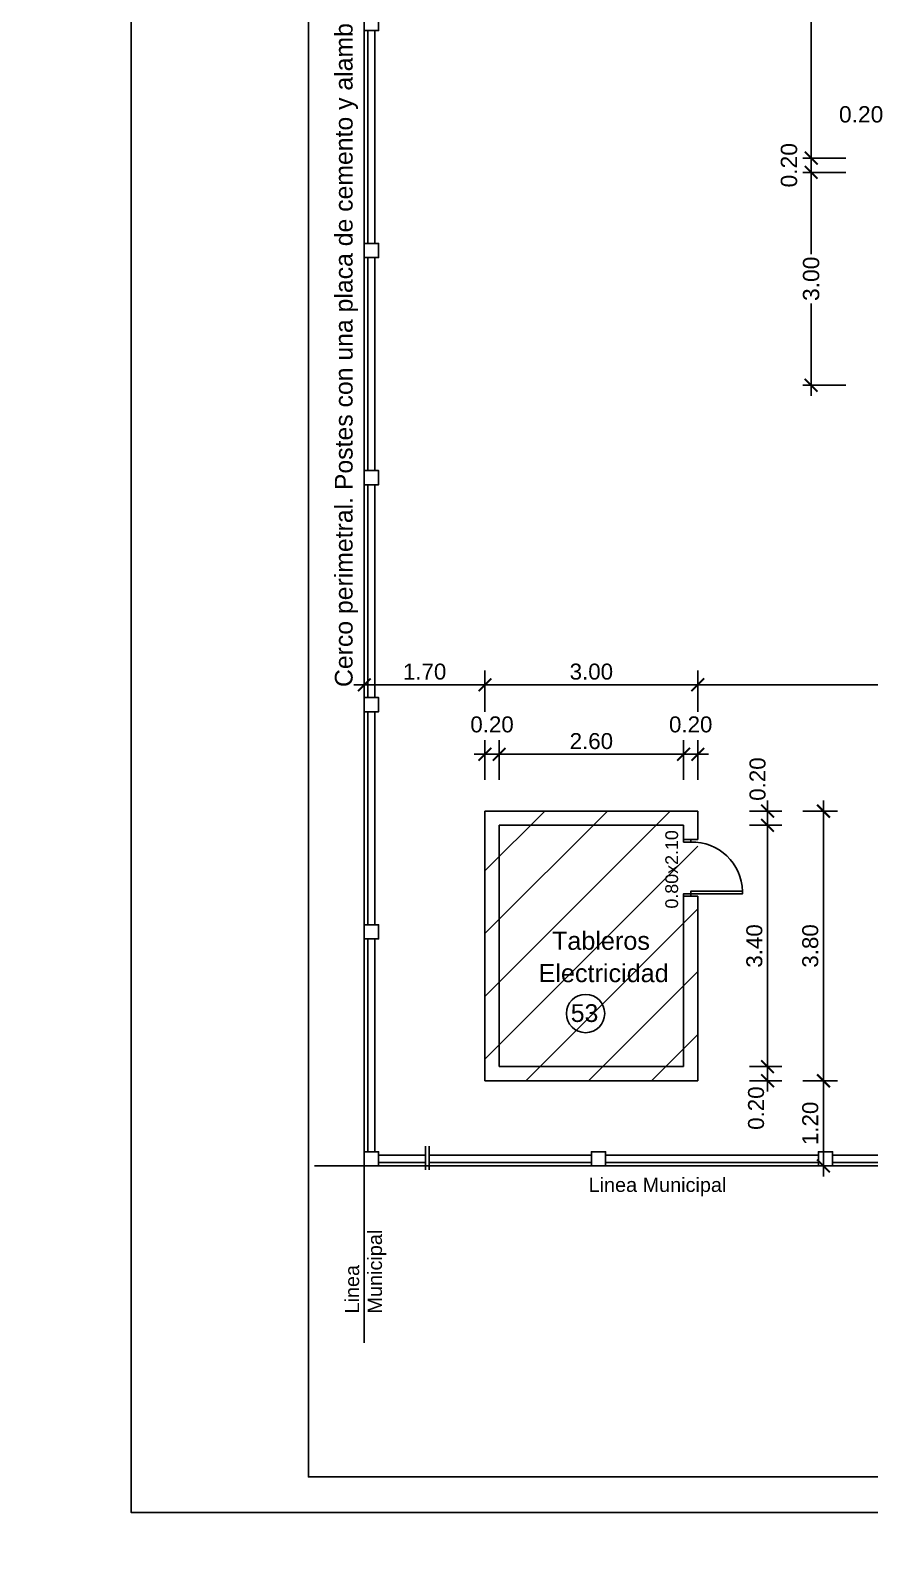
# Model space of a CAD drawing. Extents: x -106 to 115, y -156 to 65.
# Drawn here: x -51.2 to -39.38, y -106.64 to -85.11 of the extents above; entities that cross this region are included whole.
import ezdxf
from ezdxf.enums import TextEntityAlignment as Align

# ---------------------------------------------------------------- set-up
doc = ezdxf.new("R2010")
doc.units = 0
doc.header["$LTSCALE"] = 100
doc.header["$MEASUREMENT"] = 0
doc.layers.get('0').update_dxf_attribs({"color": 9, "linetype": 'CONTINUOUS'})
doc.layers.get('DEFPOINTS').update_dxf_attribs({"color": 9, "linetype": 'CONTINUOUS'})
for name, color, linetype in [('COTAS', 9, 'CONTINUOUS'), ('MARCOS', 9, 'CONTINUOUS'), ('MUROS', 9, 'CONTINUOUS'), ('RECUADRO', 9, 'CONTINUOUS'), ('texto', 9, 'CONTINUOUS'), ('UNTITLED-1', 9, 'CONTINUOUS')]:
    doc.layers.add(name, color=color, linetype=linetype)
doc.styles.get("Standard").update_dxf_attribs({"font": 'arial.ttf'})
doc.styles.add('STYLE1', font='arial.ttf', dxfattribs={"width": 0.9})
doc.dimstyles.new('ACOTA100', dxfattribs={"dimtxt": 0.225, "dimasz": 0.18, "dimexe": 0.2, "dimexo": 0.4, "dimgap": 0.07, "dimtad": 1, "dimzin": 0, "dimdsep": 46, "dimtxsty": 'STYLE1', "dimblk1": 'ARCHTICK', "dimblk2": 'ARCHTICK', "dimsah": 1, "dimcen": 0.05, "dimdle": 0.15, "dimclrd": 7, "dimclre": 7, "dimclrt": 7, "dimadec": 0, "dimazin": 0, "dimtfac": 1, "dimtmove": 2, "dimatfit": 3, "dimldrblk": 'ARCHTICK', "dimfxl": 1, "dimtvp": 1, "dimtolj": 1, "dimtzin": 0, "dimarcsym": 0})
doc.dimstyles.get("Standard").update_dxf_attribs({"dimtxt": 0.23, "dimasz": 0.18, "dimexe": 0.12, "dimexo": 0.2, "dimgap": 0.05, "dimtad": 0, "dimzin": 0, "dimdsep": 46, "dimtxsty": 'Standard', "dimblk": 'ARCHTICK', "dimcen": 0.09, "dimdle": 0.15, "dimadec": 0, "dimazin": 0, "dimtfac": 1, "dimtofl": 0, "dimtmove": 2, "dimatfit": 3, "dimfxl": 1, "dimtolj": 1, "dimtzin": 0, "dimarcsym": 0})

# ---------------------------------------------------------------- blocks, each defined once
blk = doc.blocks.new('_ARCHTICK')
at = {"color": 0, "linetype": 'ByBlock', "const_width": 0.15}
blk.add_lwpolyline([(-0.5, -0.5), (0.5, 0.5)], dxfattribs=at)
blk = doc.blocks.new('*D55')
at = {"layer": 'DEFPOINTS', "color": 0, "linetype": 'Continuous', "transparency": 16777216}
for p in [(-44.601, -95.307), (-44.801, -96.069), (-44.601, -96.069)]:
    blk.add_point(p, dxfattribs=at)
at = {"layer": 'MUROS', "color": 7, "linetype": 'Continuous', "lineweight": -2, "transparency": 16777216}
for p, q in [((-44.801, -95.669), (-44.801, -95.107)), ((-44.601, -95.669), (-44.601, -95.107)), ((-44.951, -95.307), (-44.451, -95.307))]:
    blk.add_line(p, q, dxfattribs=at)
at = {"layer": 'MUROS', "color": 7, "linetype": 'Continuous', "lineweight": -2, "transparency": 16777216, "xscale": 0.18, "yscale": 0.18, "zscale": 0.18, "rotation": 180}
blk.add_blockref('_ARCHTICK', (-44.801, -95.307), dxfattribs=at)
at = {"layer": 'MUROS', "color": 7, "linetype": 'Continuous', "lineweight": -2, "transparency": 16777216, "xscale": 0.18, "yscale": 0.18, "zscale": 0.18}
blk.add_blockref('_ARCHTICK', (-44.601, -95.307), dxfattribs=at)
at = {"layer": 'MUROS', "color": 7, "linetype": 'Continuous', "transparency": 16777216, "insert": (-44.701, -94.887), "char_height": 0.225, "attachment_point": 5}
blk.add_mtext('\\A1;0.20', dxfattribs=at)
blk = doc.blocks.new('*D56')
at = {"layer": 'DEFPOINTS', "color": 0, "linetype": 'Continuous', "transparency": 16777216}
for p in [(-42.001, -95.307), (-44.601, -96.069), (-42.001, -96.069)]:
    blk.add_point(p, dxfattribs=at)
at = {"layer": 'MUROS', "color": 7, "linetype": 'Continuous', "lineweight": -2, "transparency": 16777216}
for p, q in [((-44.601, -95.669), (-44.601, -95.107)), ((-42.001, -95.669), (-42.001, -95.107)), ((-44.751, -95.307), (-41.851, -95.307))]:
    blk.add_line(p, q, dxfattribs=at)
at = {"layer": 'MUROS', "color": 7, "linetype": 'Continuous', "lineweight": -2, "transparency": 16777216, "xscale": 0.18, "yscale": 0.18, "zscale": 0.18, "rotation": 180}
blk.add_blockref('_ARCHTICK', (-44.601, -95.307), dxfattribs=at)
at = {"layer": 'MUROS', "color": 7, "linetype": 'Continuous', "lineweight": -2, "transparency": 16777216, "xscale": 0.18, "yscale": 0.18, "zscale": 0.18}
blk.add_blockref('_ARCHTICK', (-42.001, -95.307), dxfattribs=at)
at = {"layer": 'MUROS', "color": 7, "linetype": 'Continuous', "transparency": 16777216, "insert": (-43.301, -95.122), "char_height": 0.225, "attachment_point": 5}
blk.add_mtext('\\A1;2.60', dxfattribs=at)
blk = doc.blocks.new('*D57')
at = {"layer": 'DEFPOINTS', "color": 0, "linetype": 'Continuous', "transparency": 16777216}
for p in [(-41.801, -95.307), (-42.001, -96.069), (-41.801, -96.069)]:
    blk.add_point(p, dxfattribs=at)
at = {"layer": 'MUROS', "color": 7, "linetype": 'Continuous', "lineweight": -2, "transparency": 16777216}
for p, q in [((-42.001, -95.669), (-42.001, -95.107)), ((-41.801, -95.669), (-41.801, -95.107)), ((-42.151, -95.307), (-41.651, -95.307))]:
    blk.add_line(p, q, dxfattribs=at)
at = {"layer": 'MUROS', "color": 7, "linetype": 'Continuous', "lineweight": -2, "transparency": 16777216, "xscale": 0.18, "yscale": 0.18, "zscale": 0.18, "rotation": 180}
blk.add_blockref('_ARCHTICK', (-42.001, -95.307), dxfattribs=at)
at = {"layer": 'MUROS', "color": 7, "linetype": 'Continuous', "lineweight": -2, "transparency": 16777216, "xscale": 0.18, "yscale": 0.18, "zscale": 0.18}
blk.add_blockref('_ARCHTICK', (-41.801, -95.307), dxfattribs=at)
at = {"layer": 'MUROS', "color": 7, "linetype": 'Continuous', "transparency": 16777216, "insert": (-41.901, -94.887), "char_height": 0.225, "attachment_point": 5}
blk.add_mtext('\\A1;0.20', dxfattribs=at)
blk = doc.blocks.new('*D58')
at = {"layer": 'DEFPOINTS', "color": 0, "linetype": 'Continuous', "transparency": 16777216}
for p in [(-41.473, -99.708), (-40.818, -99.708), (-41.473, -99.908)]:
    blk.add_point(p, dxfattribs=at)
at = {"layer": 'MUROS', "color": 7, "linetype": 'Continuous', "lineweight": -2, "transparency": 16777216}
for p, q in [((-40.818, -100.058), (-40.818, -99.558)), ((-41.073, -99.708), (-40.618, -99.708)), ((-41.073, -99.908), (-40.618, -99.908))]:
    blk.add_line(p, q, dxfattribs=at)
at = {"layer": 'MUROS', "color": 7, "linetype": 'Continuous', "lineweight": -2, "transparency": 16777216, "xscale": 0.18, "yscale": 0.18, "zscale": 0.18}
for p, rotation in [((-40.818, -99.708), 90), ((-40.818, -99.908), 270)]:
    blk.add_blockref('_ARCHTICK', p, dxfattribs=dict(at, rotation=rotation))
at = {"layer": 'MUROS', "color": 7, "linetype": 'Continuous', "transparency": 16777216, "insert": (-40.979, -100.293), "char_height": 0.225, "attachment_point": 5, "rotation": 90}
blk.add_mtext('\\A1;0.20', dxfattribs=at)
blk = doc.blocks.new('*D59')
at = {"layer": 'DEFPOINTS', "color": 0, "linetype": 'Continuous', "transparency": 16777216}
for p in [(-41.473, -96.308), (-40.818, -96.308), (-41.473, -99.708)]:
    blk.add_point(p, dxfattribs=at)
at = {"layer": 'MUROS', "color": 7, "linetype": 'Continuous', "lineweight": -2, "transparency": 16777216}
for p, q in [((-40.818, -99.858), (-40.818, -96.158)), ((-41.073, -96.308), (-40.618, -96.308)), ((-41.073, -99.708), (-40.618, -99.708))]:
    blk.add_line(p, q, dxfattribs=at)
at = {"layer": 'MUROS', "color": 7, "linetype": 'Continuous', "lineweight": -2, "transparency": 16777216, "xscale": 0.18, "yscale": 0.18, "zscale": 0.18}
for p, rotation in [((-40.818, -96.308), 90), ((-40.818, -99.708), 270)]:
    blk.add_blockref('_ARCHTICK', p, dxfattribs=dict(at, rotation=rotation))
at = {"layer": 'MUROS', "color": 7, "linetype": 'Continuous', "transparency": 16777216, "insert": (-41.003, -98.008), "char_height": 0.225, "attachment_point": 5, "rotation": 90}
blk.add_mtext('\\A1;3.40', dxfattribs=at)
blk = doc.blocks.new('*D60')
at = {"layer": 'DEFPOINTS', "color": 0, "linetype": 'Continuous', "transparency": 16777216}
for p in [(-41.473, -96.108), (-40.818, -96.108), (-41.473, -96.308)]:
    blk.add_point(p, dxfattribs=at)
at = {"layer": 'MUROS', "color": 7, "linetype": 'Continuous', "lineweight": -2, "transparency": 16777216}
for p, q in [((-40.818, -96.458), (-40.818, -95.958)), ((-41.073, -96.108), (-40.618, -96.108)), ((-41.073, -96.308), (-40.618, -96.308))]:
    blk.add_line(p, q, dxfattribs=at)
at = {"layer": 'MUROS', "color": 7, "linetype": 'Continuous', "lineweight": -2, "transparency": 16777216, "xscale": 0.18, "yscale": 0.18, "zscale": 0.18}
for p, rotation in [((-40.818, -96.108), 90), ((-40.818, -96.308), 270)]:
    blk.add_blockref('_ARCHTICK', p, dxfattribs=dict(at, rotation=rotation))
at = {"layer": 'MUROS', "color": 7, "linetype": 'Continuous', "transparency": 16777216, "insert": (-40.958, -95.656), "char_height": 0.225, "attachment_point": 5, "rotation": 90}
blk.add_mtext('\\A1;0.20', dxfattribs=at)
blk = doc.blocks.new('*D61')
at = {"layer": 'DEFPOINTS', "color": 0, "linetype": 'Continuous', "transparency": 16777216}
for p in [(-41.801, -94.328), (-44.801, -95.107), (-41.801, -95.107)]:
    blk.add_point(p, dxfattribs=at)
at = {"layer": 'MUROS', "color": 7, "linetype": 'Continuous', "lineweight": -2, "transparency": 16777216}
for p, q in [((-44.801, -94.707), (-44.801, -94.128)), ((-41.801, -94.707), (-41.801, -94.128)), ((-44.951, -94.328), (-41.651, -94.328))]:
    blk.add_line(p, q, dxfattribs=at)
at = {"layer": 'MUROS', "color": 7, "linetype": 'Continuous', "lineweight": -2, "transparency": 16777216, "xscale": 0.18, "yscale": 0.18, "zscale": 0.18, "rotation": 180}
blk.add_blockref('_ARCHTICK', (-44.801, -94.328), dxfattribs=at)
at = {"layer": 'MUROS', "color": 7, "linetype": 'Continuous', "lineweight": -2, "transparency": 16777216, "xscale": 0.18, "yscale": 0.18, "zscale": 0.18}
blk.add_blockref('_ARCHTICK', (-41.801, -94.328), dxfattribs=at)
at = {"layer": 'MUROS', "color": 7, "linetype": 'Continuous', "transparency": 16777216, "insert": (-43.301, -94.143), "char_height": 0.225, "attachment_point": 5}
blk.add_mtext('\\A1;3.00', dxfattribs=at)
blk = doc.blocks.new('*D62')
at = {"layer": 'DEFPOINTS', "color": 0, "linetype": 'Continuous', "transparency": 16777216}
for p in [(-40.723, -96.108), (-40.723, -99.908), (-40.03, -99.908)]:
    blk.add_point(p, dxfattribs=at)
at = {"layer": 'MUROS', "color": 7, "linetype": 'Continuous', "lineweight": -2, "transparency": 16777216}
for p, q in [((-40.03, -95.958), (-40.03, -100.058)), ((-40.323, -96.108), (-39.83, -96.108)), ((-40.323, -99.908), (-39.83, -99.908))]:
    blk.add_line(p, q, dxfattribs=at)
at = {"layer": 'MUROS', "color": 7, "linetype": 'Continuous', "lineweight": -2, "transparency": 16777216, "xscale": 0.18, "yscale": 0.18, "zscale": 0.18}
for p, rotation in [((-40.03, -96.108), 90), ((-40.03, -99.908), 270)]:
    blk.add_blockref('_ARCHTICK', p, dxfattribs=dict(at, rotation=rotation))
at = {"layer": 'MUROS', "color": 7, "linetype": 'Continuous', "transparency": 16777216, "insert": (-40.215, -98.008), "char_height": 0.225, "attachment_point": 5, "rotation": 90}
blk.add_mtext('\\A1;3.80', dxfattribs=at)
blk = doc.blocks.new('*D65')
at = {"layer": 'DEFPOINTS', "color": 0, "linetype": 'Continuous', "transparency": 16777216}
for p in [(-40.723, -99.908), (-40.723, -101.108), (-40.03, -101.108)]:
    blk.add_point(p, dxfattribs=at)
at = {"layer": 'MUROS', "color": 7, "linetype": 'Continuous', "lineweight": -2, "transparency": 16777216}
for p, q in [((-40.03, -99.758), (-40.03, -101.258)), ((-40.323, -99.908), (-39.83, -99.908)), ((-40.323, -101.108), (-39.83, -101.108))]:
    blk.add_line(p, q, dxfattribs=at)
at = {"layer": 'MUROS', "color": 7, "linetype": 'Continuous', "lineweight": -2, "transparency": 16777216, "xscale": 0.18, "yscale": 0.18, "zscale": 0.18}
for p, rotation in [((-40.03, -99.908), 90), ((-40.03, -101.108), 270)]:
    blk.add_blockref('_ARCHTICK', p, dxfattribs=dict(at, rotation=rotation))
at = {"layer": 'MUROS', "color": 7, "linetype": 'Continuous', "transparency": 16777216, "insert": (-40.215, -100.508), "char_height": 0.225, "attachment_point": 5, "rotation": 90}
blk.add_mtext('\\A1;1.20', dxfattribs=at)
blk = doc.blocks.new('*D66')
at = {"layer": 'DEFPOINTS', "color": 0, "linetype": 'Continuous', "transparency": 16777216}
for p in [(-44.801, -94.328), (-46.501, -95.107), (-44.801, -95.107)]:
    blk.add_point(p, dxfattribs=at)
at = {"layer": 'MUROS', "color": 7, "linetype": 'Continuous', "lineweight": -2, "transparency": 16777216}
for p, q in [((-46.501, -94.707), (-46.501, -94.128)), ((-44.801, -94.707), (-44.801, -94.128)), ((-46.651, -94.328), (-44.651, -94.328))]:
    blk.add_line(p, q, dxfattribs=at)
at = {"layer": 'MUROS', "color": 7, "linetype": 'Continuous', "lineweight": -2, "transparency": 16777216, "xscale": 0.18, "yscale": 0.18, "zscale": 0.18, "rotation": 180}
blk.add_blockref('_ARCHTICK', (-46.501, -94.328), dxfattribs=at)
at = {"layer": 'MUROS', "color": 7, "linetype": 'Continuous', "lineweight": -2, "transparency": 16777216, "xscale": 0.18, "yscale": 0.18, "zscale": 0.18}
blk.add_blockref('_ARCHTICK', (-44.801, -94.328), dxfattribs=at)
at = {"layer": 'MUROS', "color": 7, "linetype": 'Continuous', "transparency": 16777216, "insert": (-45.651, -94.143), "char_height": 0.225, "attachment_point": 5}
blk.add_mtext('\\A1;1.70', dxfattribs=at)
blk = doc.blocks.new('*D67')
at = {"layer": 'DEFPOINTS', "color": 0, "linetype": 'Continuous', "transparency": 16777216}
for p in [(-30.301, -94.328), (-41.801, -95.107), (-30.301, -95.107)]:
    blk.add_point(p, dxfattribs=at)
at = {"layer": 'MUROS', "color": 7, "linetype": 'Continuous', "lineweight": -2, "transparency": 16777216}
for p, q in [((-41.801, -94.707), (-41.801, -94.128)), ((-30.301, -94.707), (-30.301, -94.128)), ((-41.951, -94.328), (-30.151, -94.328))]:
    blk.add_line(p, q, dxfattribs=at)
at = {"layer": 'MUROS', "color": 7, "linetype": 'Continuous', "lineweight": -2, "transparency": 16777216, "xscale": 0.18, "yscale": 0.18, "zscale": 0.18, "rotation": 180}
blk.add_blockref('_ARCHTICK', (-41.801, -94.328), dxfattribs=at)
at = {"layer": 'MUROS', "color": 7, "linetype": 'Continuous', "lineweight": -2, "transparency": 16777216, "xscale": 0.18, "yscale": 0.18, "zscale": 0.18}
blk.add_blockref('_ARCHTICK', (-30.301, -94.328), dxfattribs=at)
at = {"layer": 'MUROS', "color": 7, "linetype": 'Continuous', "transparency": 16777216, "insert": (-36.051, -94.143), "char_height": 0.225, "attachment_point": 5}
blk.add_mtext('\\A1;11.50', dxfattribs=at)
blk = doc.blocks.new('*D116')
at = {"layer": 'COTAS', "color": 0, "linetype": 'Continuous', "lineweight": -2, "transparency": 16777216}
for p, q in [((-40.203, -86.956), (-40.203, -88.258)), ((-39.713, -87.106), (-40.323, -87.106)), ((-40.203, -90.256), (-40.203, -88.954)), ((-39.713, -90.106), (-40.323, -90.106))]:
    blk.add_line(p, q, dxfattribs=at)
at = {"layer": 'DEFPOINTS', "color": 0, "linetype": 'Continuous', "transparency": 16777216}
for p in [(-40.203, -87.106), (-39.513, -87.106), (-39.513, -90.106)]:
    blk.add_point(p, dxfattribs=at)
at = {"layer": 'COTAS', "color": 0, "linetype": 'Continuous', "lineweight": -2, "transparency": 16777216, "xscale": 0.18, "yscale": 0.18, "zscale": 0.18}
for p, rotation in [((-40.203, -87.106), 90), ((-40.203, -90.106), 270)]:
    blk.add_blockref('_ARCHTICK', p, dxfattribs=dict(at, rotation=rotation))
at = {"layer": 'COTAS', "color": 0, "linetype": 'Continuous', "transparency": 16777216, "insert": (-40.203, -88.606), "char_height": 0.23, "attachment_point": 5, "rotation": 90}
blk.add_mtext('\\A1;3.00', dxfattribs=at)
blk = doc.blocks.new('*D117')
at = {"layer": 'COTAS', "color": 0, "linetype": 'Continuous', "lineweight": -2, "transparency": 16777216}
for p, q in [((-40.203, -87.256), (-40.203, -86.756)), ((-39.713, -86.906), (-40.323, -86.906)), ((-39.713, -87.106), (-40.323, -87.106))]:
    blk.add_line(p, q, dxfattribs=at)
at = {"layer": 'DEFPOINTS', "color": 0, "linetype": 'Continuous', "transparency": 16777216}
for p in [(-40.203, -86.906), (-39.513, -86.906), (-39.513, -87.106)]:
    blk.add_point(p, dxfattribs=at)
at = {"layer": 'COTAS', "color": 0, "linetype": 'Continuous', "lineweight": -2, "transparency": 16777216, "xscale": 0.18, "yscale": 0.18, "zscale": 0.18}
for p, rotation in [((-40.203, -86.906), 90), ((-40.203, -87.106), 270)]:
    blk.add_blockref('_ARCHTICK', p, dxfattribs=dict(at, rotation=rotation))
at = {"layer": 'COTAS', "color": 0, "linetype": 'Continuous', "transparency": 16777216, "insert": (-40.515, -87.006), "char_height": 0.23, "attachment_point": 5, "rotation": 90}
blk.add_mtext('\\A1;0.20', dxfattribs=at)
blk = doc.blocks.new('*D118')
at = {"layer": 'COTAS', "color": 0, "linetype": 'Continuous', "lineweight": -2, "transparency": 16777216}
for p, q in [((-40.203, -79.958), (-40.203, -83.158)), ((-39.713, -80.108), (-40.323, -80.108)), ((-40.203, -87.056), (-40.203, -83.856)), ((-39.713, -86.906), (-40.323, -86.906))]:
    blk.add_line(p, q, dxfattribs=at)
at = {"layer": 'DEFPOINTS', "color": 0, "linetype": 'Continuous', "transparency": 16777216}
for p in [(-40.203, -80.108), (-39.513, -80.108), (-39.513, -86.906)]:
    blk.add_point(p, dxfattribs=at)
at = {"layer": 'COTAS', "color": 0, "linetype": 'Continuous', "lineweight": -2, "transparency": 16777216, "xscale": 0.18, "yscale": 0.18, "zscale": 0.18}
for p, rotation in [((-40.203, -80.108), 90), ((-40.203, -86.906), 270)]:
    blk.add_blockref('_ARCHTICK', p, dxfattribs=dict(at, rotation=rotation))
at = {"layer": 'COTAS', "color": 0, "linetype": 'Continuous', "transparency": 16777216, "insert": (-40.203, -83.507), "char_height": 0.23, "attachment_point": 5, "rotation": 90}
blk.add_mtext('\\A1;6.80', dxfattribs=at)

msp = doc.modelspace()

# ---------------------------------------------------------------- hatches: boundary and pattern name
at = {"layer": 'COTAS', "linetype": 'Continuous'}
h = msp.add_hatch(dxfattribs=at)
h.set_pattern_fill('ANSI31', color=256, scale=5, style=0)
h.paths.add_polyline_path([(-44.801, -96.108), (-41.801, -96.108), (-41.801, -99.908), (-44.801, -99.908)])
h.paths.add_polyline_path([(-30.301, -99.008), (-24.301, -99.008), (-24.301, -101.108), (-30.301, -101.108)])

# ---------------------------------------------------------------- linework, layer by layer
at = {"layer": 'MARCOS', "linetype": 'Continuous', "flags": 128}
for points in [[(-42.001, -96.508), (-42.001, -96.543), (-41.901, -96.543), (-41.901, -96.508)], [(-42.001, -97.308), (-42.001, -97.273), (-41.901, -97.273), (-41.901, -97.308)]]:
    msp.add_lwpolyline(points, dxfattribs=at)
at = {"layer": 'MARCOS', "linetype": 'Continuous'}
msp.add_lwpolyline([(-41.901, -97.273), (-41.171, -97.273), (-41.171, -97.238), (-41.901, -97.238)], close=True, dxfattribs=at)
msp.add_arc((-41.883, -97.256), 0.713, 1.407, 91.407, dxfattribs=at)
at = {"layer": 'MUROS', "linetype": 'Continuous'}
for p, q in [((-46.501, -16.368), (-46.501, -103.6)), ((-46.451, -88.108), (-46.451, -85.108)), ((-46.351, -88.108), (-46.351, -85.108)), ((-46.451, -91.308), (-46.451, -88.308)), ((-46.351, -91.308), (-46.351, -88.308)), ((-46.451, -94.508), (-46.451, -91.508)), ((-46.351, -94.508), (-46.351, -91.508)), ((-46.451, -97.708), (-46.451, -94.708)), ((-46.351, -97.708), (-46.351, -94.708)), ((-41.801, -96.108), (-44.801, -96.108)), ((-44.801, -96.108), (-44.801, -99.908)), ((-41.801, -96.508), (-41.801, -96.108)), ((-42.001, -96.308), (-44.601, -96.308)), ((-44.601, -96.308), (-44.601, -99.708)), ((-42.001, -96.508), (-42.001, -96.308)), ((-41.801, -96.508), (-42.001, -96.508)), ((-42.001, -99.708), (-42.001, -97.308)), ((-41.801, -97.308), (-42.001, -97.308)), ((-41.801, -99.908), (-41.801, -97.308)), ((-46.451, -100.908), (-46.451, -97.908)), ((-46.351, -100.908), (-46.351, -97.908)), ((-44.601, -99.708), (-42.001, -99.708)), ((-44.801, -99.908), (-41.801, -99.908)), ((-46.301, -100.958), (-45.639, -100.958)), ((-45.639, -101.161), (-45.639, -100.828)), ((-45.589, -101.161), (-45.589, -100.828)), ((-45.589, -100.958), (-43.301, -100.958)), ((-43.101, -100.958), (-40.101, -100.958)), ((-39.901, -100.958), (-36.901, -100.958)), ((-30.301, -101.108), (-47.205, -101.108)), ((-46.301, -101.058), (-45.639, -101.058)), ((-45.589, -101.058), (-43.301, -101.058)), ((-43.101, -101.058), (-40.101, -101.058)), ((-39.901, -101.058), (-36.901, -101.058))]:
    msp.add_line(p, q, dxfattribs=at)
for points in [[(-46.501, -85.108), (-46.301, -85.108), (-46.301, -84.908), (-46.501, -84.908)], [(-46.501, -88.308), (-46.301, -88.308), (-46.301, -88.108), (-46.501, -88.108)], [(-46.501, -91.508), (-46.301, -91.508), (-46.301, -91.308), (-46.501, -91.308)], [(-46.501, -94.708), (-46.301, -94.708), (-46.301, -94.508), (-46.501, -94.508)], [(-46.501, -97.908), (-46.301, -97.908), (-46.301, -97.708), (-46.501, -97.708)], [(-46.501, -101.108), (-46.301, -101.108), (-46.301, -100.908), (-46.501, -100.908)], [(-43.301, -101.108), (-43.101, -101.108), (-43.101, -100.908), (-43.301, -100.908)], [(-40.101, -101.108), (-39.901, -101.108), (-39.901, -100.908), (-40.101, -100.908)]]:
    msp.add_lwpolyline(points, close=True, dxfattribs=at)
at = {"layer": 'RECUADRO', "linetype": 'Continuous'}
for points in [[(-49.788, -6.855), (75.434, -6.855), (75.434, -105.99), (-49.788, -105.99)], [(-47.288, -7.355), (74.934, -7.355), (74.934, -105.49), (-47.288, -105.49)]]:
    msp.add_lwpolyline(points, close=True, dxfattribs=at)
at = {"layer": 'texto', "linetype": 'Continuous'}
for centre, radius in [((4.578, -45.728), 110.721), ((-43.383, -98.96), 0.27)]:
    msp.add_circle(centre, radius, dxfattribs=at)

# ---------------------------------------------------------------- texts
at = {"linetype": 'Continuous'}
for s, height, p in [('Cerco perimetral. Postes con una placa de cemento y alambre romboidal. Altura: 2,00 m', 0.25, (-46.666, -94.359)), ('0.80x2.10', 0.18, (-42.079, -97.481))]:
    msp.add_text(s, height=height, rotation=90, dxfattribs=at).set_placement(p)
at = {"layer": 'COTAS', "linetype": 'Continuous', "insert": (-39.499, -86.29), "char_height": 0.23, "attachment_point": 5}
msp.add_mtext('\\A1;0.20', dxfattribs=at)
at = {"layer": 'texto', "linetype": 'Continuous'}
msp.add_text('53', height=0.25, dxfattribs=at).set_placement((-43.397, -99.079), align=Align.CENTER)
msp.add_text('Linea Municipal', height=0.2, dxfattribs=at).set_placement((-43.34, -101.474))
for s, p in [('Municipal', (-46.252, -103.187)), ('Linea', (-46.574, -103.187))]:
    msp.add_text(s, height=0.2, rotation=90, dxfattribs=at).set_placement(p)
at = {"layer": 'UNTITLED-1'}
for s, p in [('Tableros', (-43.856, -98.062)), ('Electricidad', (-44.045, -98.518))]:
    msp.add_text(s, height=0.254, dxfattribs=at).set_placement(p)

# ---------------------------------------------------------------- dimensions: what is measured, and where the dimension line sits
at = {"layer": 'COTAS', "linetype": 'Continuous'}
for base, p1, p2, picture, middle in [((-40.203, -80.108), (-39.513, -86.906), (-39.513, -80.108), '*D118', (-40.203, -83.507)), ((-40.203, -86.906), (-39.513, -87.106), (-39.513, -86.906), '*D117', (-40.515, -87.006)), ((-40.203, -87.106), (-39.513, -90.106), (-39.513, -87.106), '*D116', (-40.203, -88.606))]:
    dim = msp.add_linear_dim(base=base, p1=p1, p2=p2, angle=90, dimstyle='Standard', dxfattribs=at)
    dim.commit()
    dim.dimension.update_dxf_attribs({"geometry": picture, "text_midpoint": middle})
at = {"layer": 'MUROS', "linetype": 'Continuous'}
for base, p1, p2, picture, middle in [((-44.801, -94.328), (-46.501, -95.107), (-44.801, -95.107), '*D66', (-45.651, -94.143)), ((-41.801, -94.328), (-44.801, -95.107), (-41.801, -95.107), '*D61', (-43.301, -94.143)), ((-30.301, -94.328), (-41.801, -95.107), (-30.301, -95.107), '*D67', (-36.051, -94.143)), ((-44.601, -95.307), (-44.801, -96.069), (-44.601, -96.069), '*D55', (-44.701, -94.887)), ((-41.801, -95.307), (-42.001, -96.069), (-41.801, -96.069), '*D57', (-41.901, -94.887)), ((-42.001, -95.307), (-44.601, -96.069), (-42.001, -96.069), '*D56', (-43.301, -95.122))]:
    dim = msp.add_linear_dim(base=base, p1=p1, p2=p2, dimstyle='ACOTA100', override={"dimtxsty": 'Standard'}, dxfattribs=at)
    dim.commit()
    dim.dimension.update_dxf_attribs({"geometry": picture, "text_midpoint": middle})
for base, p1, p2, picture, middle in [((-40.818, -96.108), (-41.473, -96.308), (-41.473, -96.108), '*D60', (-40.958, -95.656)), ((-40.818, -99.708), (-41.473, -99.908), (-41.473, -99.708), '*D58', (-40.979, -100.293))]:
    dim = msp.add_linear_dim(base=base, p1=p1, p2=p2, angle=90, dimstyle='ACOTA100', override={"dimtxsty": 'Standard'}, dxfattribs=at)
    dim.commit()
    dim.dimension.update_dxf_attribs({"geometry": picture, "text_midpoint": middle, "dimtype": 160})
for base, p1, p2, picture, middle in [((-40.03, -99.908), (-40.723, -96.108), (-40.723, -99.908), '*D62', (-40.215, -98.008)), ((-40.818, -96.308), (-41.473, -99.708), (-41.473, -96.308), '*D59', (-41.003, -98.008)), ((-40.03, -101.108), (-40.723, -99.908), (-40.723, -101.108), '*D65', (-40.215, -100.508))]:
    dim = msp.add_linear_dim(base=base, p1=p1, p2=p2, angle=90, dimstyle='ACOTA100', override={"dimtxsty": 'Standard'}, dxfattribs=at)
    dim.commit()
    dim.dimension.update_dxf_attribs({"geometry": picture, "text_midpoint": middle})

doc.saveas('drawing.dxf')
